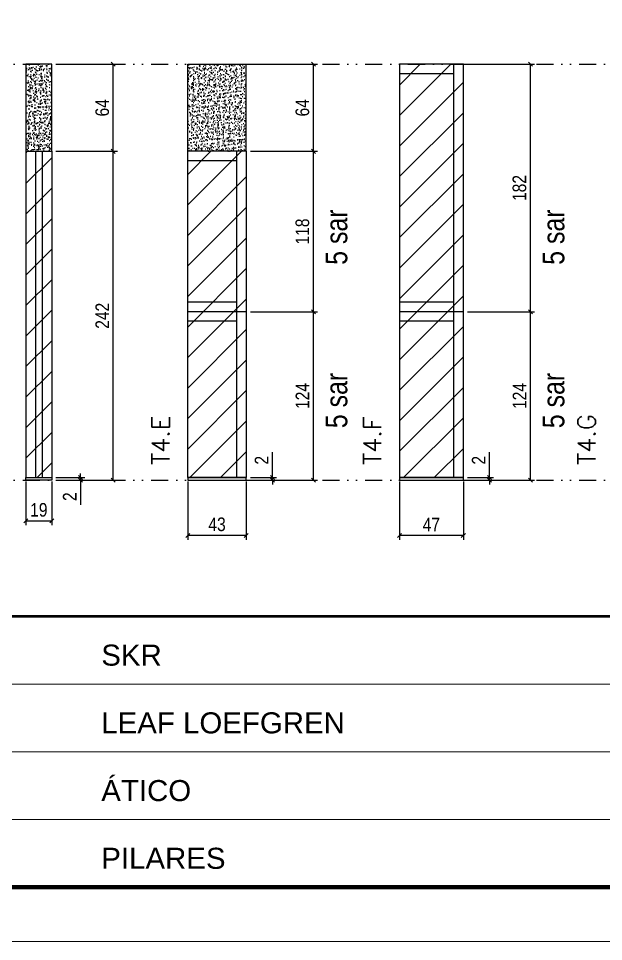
# Model space of a CAD drawing. Extents: x 14400 to 27878, y -21631 to 6985.
# Drawn here: x 16636 to 17066, y -7848 to -7169 of the extents above; entities that cross this region are included whole.
import ezdxf

# ---------------------------------------------------------------- set-up
doc = ezdxf.new("R2010")
doc.units = 0
for name, pattern in [('CONTINUO', [0]), ('DASHED', [0.75, 0.5, -0.25]), ('DIVIDE2', [0.625, 0.25, -0.125, 0, -0.125, 0, -0.125])]:
    doc.linetypes.add(name, pattern=pattern)
for name, color, linetype in [('COTA', 241, 'Continuous'), ('NOMENCLATURA', 7, 'Continuous'), ('Nível', 160, 'Continuous'), ('Painéis', 200, 'Continuous'), ('SARR_2.2x7', 40, 'Continuous')]:
    doc.layers.add(name, color=color, linetype=linetype)
for name, color, linetype, lineweight in [('Folhas', 255, 'Continuous', 9), ('Hachura', 251, 'Continuous', 9), ('SARRAFO DE PRESSAO', 251, 'DASHED', 9), ('Texto Seção', 7, 'Continuous', 15)]:
    doc.layers.add(name, color=color, linetype=linetype, lineweight=lineweight)
doc.styles.add('ARIAL', font='arial.ttf')
doc.styles.add('ARIAL_NARROW', font='ARIALN.TTF', dxfattribs={"height": 0.2})
doc.styles.add('COTA TECNICA', font='techl___.ttf', dxfattribs={"height": 10})
doc.styles.add('COTA TECNICA-50', font='techl___.ttf', dxfattribs={"height": 10})
doc.styles.add('REGUA-120', font='ROMANS.shx', dxfattribs={"height": 15})
doc.dimstyles.new('COTA PAINEL-50', dxfattribs={"dimtxt": 10, "dimasz": 3, "dimexe": 3, "dimexo": 3, "dimgap": 3, "dimtad": 1, "dimdec": 1, "dimzin": 12, "dimdsep": 46, "dimtxsty": 'COTA TECNICA-50', "dimblk1": 'OBLIQUE', "dimblk2": 'OBLIQUE', "dimsah": 1, "dimcen": 0.9, "dimclrd": 4, "dimclre": 4, "dimclrt": 240, "dimadec": 1, "dimazin": 3, "dimtfac": 1, "dimtdec": 1, "dimtmove": 0, "dimatfit": 3, "dimfxl": 1, "dimtolj": 1, "dimtzin": 12, "dimarcsym": 0})
doc.dimstyles.new('PAINEL', dxfattribs={"dimtxt": 10, "dimasz": 3, "dimexe": 3, "dimexo": 3, "dimgap": 3, "dimtad": 1, "dimdec": 1, "dimzin": 12, "dimdsep": 46, "dimtxsty": 'COTA TECNICA', "dimblk1": 'OBLIQUE', "dimblk2": 'OBLIQUE', "dimsah": 1, "dimcen": 0.9, "dimclrd": 4, "dimclre": 4, "dimclrt": 240, "dimadec": 1, "dimazin": 3, "dimtfac": 1, "dimtdec": 1, "dimtmove": 0, "dimatfit": 3, "dimfxl": 1, "dimtolj": 1, "dimtzin": 12, "dimarcsym": 0})

# ---------------------------------------------------------------- blocks, each defined once
blk = doc.blocks.new('9999999999')
at = {"color": 30, "linetype": 'CONTINUO'}
for p, q in [((98564.56, 34379.64), (99583.98, 34379.64)), ((98564.56, 34329.83), (99487.98, 34329.83)), ((98564.56, 34280.02), (99487.98, 34280.02))]:
    blk.add_line(p, q, dxfattribs=at)
at = {"color": 30, "linetype": 'CONTINUO', "const_width": 2}
blk.add_lwpolyline([(99583.98, 34230.21), (99583.98, 34414.45, 0.414214), (99568.98, 34429.45), (98228.98, 34429.45, 0.414214), (98213.98, 34414.45), (98213.98, 34245.21, 0.414214), (98228.98, 34230.21), (99583.98, 34230.21)], format="xyb", dxfattribs=at)
at = {"layer": 'Folhas'}
blk.add_lwpolyline([(98138.98, 34190.21), (99623.98, 34190.21), (99623.98, 35240.21), (98138.98, 35240.21)], close=True, dxfattribs=at)
at = {"layer": 'Folhas', "color": 30, "const_width": 3}
blk.add_lwpolyline([(98213.98, 34230.21), (99583.98, 34230.21), (99583.98, 35200.21), (98213.98, 35200.21)], close=True, dxfattribs=at)
at = {"color": 7, "linetype": 'Continuous', "ltscale": 5, "style": 'ARIAL'}
for s, height, p in [('SKR', 15.483, (98837.68, 34393.13)), ('LEAF LOEFGREN', 15.4829, (98837.68, 34343.32)), ('ÁTICO', 15.483, (98837.68, 34293.51)), ('PILARES', 15.483, (98837.68, 34243.7))]:
    blk.add_text(s, height=height, dxfattribs=at).set_placement(p)
blk = doc.blocks.new('_Oblique')
at = {"color": 0, "linetype": 'ByBlock', "lineweight": -2}
blk.add_line((-0.5, -0.5), (0.5, 0.5), dxfattribs=at)
blk = doc.blocks.new('*D2382')
at = {"layer": 'COTA', "color": 4, "lineweight": -2, "transparency": 16777216}
for p, q in [((16641.79, -7509.89), (16641.79, -7541.79)), ((16660.79, -7509.89), (16660.79, -7541.79)), ((16641.79, -7538.79), (16660.79, -7538.79))]:
    blk.add_line(p, q, dxfattribs=at)
at = {"layer": 'Defpoints', "color": 0, "transparency": 16777216}
for p in [(16641.79, -7506.89), (16660.79, -7506.89), (16660.79, -7538.79)]:
    blk.add_point(p, dxfattribs=at)
at = {"layer": 'COTA', "color": 4, "lineweight": -2, "transparency": 16777216, "xscale": 3, "yscale": 3, "zscale": 3, "rotation": 180}
blk.add_blockref('_Oblique', (16641.79, -7538.79), dxfattribs=at)
at = {"layer": 'COTA', "color": 4, "lineweight": -2, "transparency": 16777216, "xscale": 3, "yscale": 3, "zscale": 3}
blk.add_blockref('_Oblique', (16660.79, -7538.79), dxfattribs=at)
at = {"layer": 'COTA', "color": 240, "transparency": 16777216, "insert": (16651.29, -7530.7), "char_height": 10, "attachment_point": 5, "style": 'COTA TECNICA'}
blk.add_mtext('\\A1;19', dxfattribs=at)
blk = doc.blocks.new('*D2383')
at = {"layer": 'COTA', "color": 4, "lineweight": -2, "transparency": 16777216}
for p, q in [((16663.79, -7506.89), (16684.98, -7506.89)), ((16663.79, -7508.89), (16684.98, -7508.89)), ((16681.98, -7506.89), (16681.98, -7503.89)), ((16681.98, -7506.89), (16681.98, -7508.89)), ((16681.98, -7508.89), (16681.98, -7527))]:
    blk.add_line(p, q, dxfattribs=at)
at = {"layer": 'Defpoints', "color": 0, "transparency": 16777216}
for p in [(16660.79, -7506.89), (16660.79, -7508.89), (16681.98, -7506.89)]:
    blk.add_point(p, dxfattribs=at)
at = {"layer": 'COTA', "color": 4, "lineweight": -2, "transparency": 16777216, "xscale": 3, "yscale": 3, "zscale": 3}
for p, rotation in [((16681.98, -7506.89), 270), ((16681.98, -7508.89), 90)]:
    blk.add_blockref('_Oblique', p, dxfattribs=dict(at, rotation=rotation))
at = {"layer": 'COTA', "color": 240, "transparency": 16777216, "insert": (16673.98, -7520.95), "char_height": 10, "attachment_point": 5, "rotation": 90, "style": 'COTA TECNICA-50'}
blk.add_mtext('\\A1;2', dxfattribs=at)
blk = doc.blocks.new('*D2384')
at = {"layer": 'COTA', "color": 4, "lineweight": -2, "transparency": 16777216}
for p, q in [((16663.79, -7266.89), (16709, -7266.89)), ((16706, -7508.89), (16706, -7266.89)), ((16663.79, -7508.89), (16709, -7508.89))]:
    blk.add_line(p, q, dxfattribs=at)
at = {"layer": 'Defpoints', "color": 0, "transparency": 16777216}
for p in [(16660.79, -7266.89), (16706, -7266.89), (16660.79, -7508.89)]:
    blk.add_point(p, dxfattribs=at)
at = {"layer": 'COTA', "color": 4, "lineweight": -2, "transparency": 16777216, "xscale": 3, "yscale": 3, "zscale": 3}
for p, rotation in [((16706, -7266.89), 90), ((16706, -7508.89), 270)]:
    blk.add_blockref('_Oblique', p, dxfattribs=dict(at, rotation=rotation))
at = {"layer": 'COTA', "color": 240, "transparency": 16777216, "insert": (16697.92, -7387.89), "char_height": 10, "attachment_point": 5, "rotation": 90, "style": 'COTA TECNICA-50'}
blk.add_mtext('\\A1;242', dxfattribs=at)
blk = doc.blocks.new('*D2395')
at = {"layer": 'COTA', "color": 4, "lineweight": -2, "transparency": 16777216}
for p, q in [((16663.79, -7202.89), (16709, -7202.89)), ((16706, -7266.89), (16706, -7202.89)), ((16663.79, -7266.89), (16709, -7266.89))]:
    blk.add_line(p, q, dxfattribs=at)
at = {"layer": 'Defpoints', "color": 0, "transparency": 16777216}
for p in [(16660.79, -7202.89), (16706, -7202.89), (16660.79, -7266.89)]:
    blk.add_point(p, dxfattribs=at)
at = {"layer": 'COTA', "color": 4, "lineweight": -2, "transparency": 16777216, "xscale": 3, "yscale": 3, "zscale": 3}
for p, rotation in [((16706, -7202.89), 90), ((16706, -7266.89), 270)]:
    blk.add_blockref('_Oblique', p, dxfattribs=dict(at, rotation=rotation))
at = {"layer": 'COTA', "color": 240, "transparency": 16777216, "insert": (16697.9, -7234.89), "char_height": 10, "attachment_point": 5, "rotation": 90, "style": 'COTA TECNICA'}
blk.add_mtext('\\A1;64', dxfattribs=at)
blk = doc.blocks.new('*D2385')
at = {"layer": 'COTA', "color": 4, "lineweight": -2, "transparency": 16777216}
for p, q in [((16916.29, -7509.89), (16916.29, -7552.57)), ((16963.29, -7509.89), (16963.29, -7552.57)), ((16963.29, -7549.57), (16916.29, -7549.57))]:
    blk.add_line(p, q, dxfattribs=at)
at = {"layer": 'Defpoints', "color": 0, "transparency": 16777216}
for p in [(16916.29, -7506.89), (16963.29, -7506.89), (16916.29, -7549.57)]:
    blk.add_point(p, dxfattribs=at)
at = {"layer": 'COTA', "color": 4, "lineweight": -2, "transparency": 16777216, "xscale": 3, "yscale": 3, "zscale": 3, "rotation": 180}
blk.add_blockref('_Oblique', (16916.29, -7549.57), dxfattribs=at)
at = {"layer": 'COTA', "color": 4, "lineweight": -2, "transparency": 16777216, "xscale": 3, "yscale": 3, "zscale": 3}
blk.add_blockref('_Oblique', (16963.29, -7549.57), dxfattribs=at)
at = {"layer": 'COTA', "color": 240, "transparency": 16777216, "insert": (16939.79, -7541.5), "char_height": 10, "attachment_point": 5, "style": 'COTA TECNICA'}
blk.add_mtext('\\A1;47', dxfattribs=at)
blk = doc.blocks.new('*D2396')
at = {"layer": 'COTA', "color": 4, "linetype": 'ByBlock', "lineweight": -2, "transparency": 16777216}
for p, q in [((16966.29, -7384.89), (17015.66, -7384.89)), ((17012.66, -7508.89), (17012.66, -7384.89)), ((16966.29, -7508.89), (17015.66, -7508.89))]:
    blk.add_line(p, q, dxfattribs=at)
at = {"layer": 'Defpoints', "color": 0, "linetype": 'ByBlock', "transparency": 16777216}
for p in [(16963.29, -7384.89), (17012.66, -7384.89), (16963.29, -7508.89)]:
    blk.add_point(p, dxfattribs=at)
at = {"layer": 'COTA', "color": 4, "linetype": 'ByBlock', "lineweight": -2, "transparency": 16777216, "xscale": 3, "yscale": 3, "zscale": 3}
for p, rotation in [((17012.66, -7384.89), 90), ((17012.66, -7508.89), 270)]:
    blk.add_blockref('_Oblique', p, dxfattribs=dict(at, rotation=rotation))
at = {"layer": 'COTA', "color": 240, "linetype": 'ByBlock', "transparency": 16777216, "insert": (17004.59, -7446.89), "char_height": 10, "attachment_point": 5, "rotation": 90, "style": 'COTA TECNICA'}
blk.add_mtext('\\A1;124', dxfattribs=at)
blk = doc.blocks.new('*D2386')
at = {"layer": 'COTA', "color": 4, "lineweight": -2, "transparency": 16777216}
for p, q in [((16982.55, -7506.89), (16982.55, -7488.09)), ((16966.29, -7506.89), (16985.55, -7506.89)), ((16966.29, -7508.89), (16985.55, -7508.89)), ((16982.55, -7508.89), (16982.55, -7506.89)), ((16982.55, -7508.89), (16982.55, -7511.89))]:
    blk.add_line(p, q, dxfattribs=at)
at = {"layer": 'Defpoints', "color": 0, "transparency": 16777216}
for p in [(16963.29, -7506.89), (16963.29, -7508.89), (16982.55, -7508.89)]:
    blk.add_point(p, dxfattribs=at)
at = {"layer": 'COTA', "color": 4, "lineweight": -2, "transparency": 16777216, "xscale": 3, "yscale": 3, "zscale": 3}
for p, rotation in [((16982.55, -7506.89), 270), ((16982.55, -7508.89), 90)]:
    blk.add_blockref('_Oblique', p, dxfattribs=dict(at, rotation=rotation))
at = {"layer": 'COTA', "color": 240, "transparency": 16777216, "insert": (16974.55, -7494.14), "char_height": 10, "attachment_point": 5, "rotation": 90, "style": 'COTA TECNICA-50'}
blk.add_mtext('\\A1;2', dxfattribs=at)
blk = doc.blocks.new('*D2397')
at = {"layer": 'COTA', "color": 4, "linetype": 'ByBlock', "lineweight": -2, "transparency": 16777216}
for p, q in [((16966.29, -7384.89), (17015.66, -7384.89)), ((17012.66, -7508.89), (17012.66, -7384.89)), ((16966.29, -7508.89), (17015.66, -7508.89))]:
    blk.add_line(p, q, dxfattribs=at)
at = {"layer": 'Defpoints', "color": 0, "linetype": 'ByBlock', "transparency": 16777216}
for p in [(16963.29, -7384.89), (17012.66, -7384.89), (16963.29, -7508.89)]:
    blk.add_point(p, dxfattribs=at)
at = {"layer": 'COTA', "color": 4, "linetype": 'ByBlock', "lineweight": -2, "transparency": 16777216, "xscale": 3, "yscale": 3, "zscale": 3}
for p, rotation in [((17012.66, -7384.89), 90), ((17012.66, -7508.89), 270)]:
    blk.add_blockref('_Oblique', p, dxfattribs=dict(at, rotation=rotation))
at = {"layer": 'COTA', "color": 240, "linetype": 'ByBlock', "transparency": 16777216, "insert": (17004.59, -7446.89), "char_height": 10, "attachment_point": 5, "rotation": 90, "style": 'COTA TECNICA'}
blk.add_mtext('\\A1;124', dxfattribs=at)
blk = doc.blocks.new('*D2398')
at = {"layer": 'COTA', "color": 4, "lineweight": -2, "transparency": 16777216}
for p, q in [((16966.29, -7202.89), (17015.66, -7202.89)), ((17012.66, -7384.89), (17012.66, -7202.89)), ((16966.29, -7384.89), (17015.66, -7384.89))]:
    blk.add_line(p, q, dxfattribs=at)
at = {"layer": 'Defpoints', "color": 0, "transparency": 16777216}
for p in [(16963.29, -7202.89), (17012.66, -7202.89), (16963.29, -7384.89)]:
    blk.add_point(p, dxfattribs=at)
at = {"layer": 'COTA', "color": 4, "lineweight": -2, "transparency": 16777216, "xscale": 3, "yscale": 3, "zscale": 3}
for p, rotation in [((17012.66, -7202.89), 90), ((17012.66, -7384.89), 270)]:
    blk.add_blockref('_Oblique', p, dxfattribs=dict(at, rotation=rotation))
at = {"layer": 'COTA', "color": 240, "transparency": 16777216, "insert": (17004.56, -7293.89), "char_height": 10, "attachment_point": 5, "rotation": 90, "style": 'COTA TECNICA'}
blk.add_mtext('\\A1;182', dxfattribs=at)
blk = doc.blocks.new('*D2387')
at = {"layer": 'COTA', "color": 4, "lineweight": -2, "transparency": 16777216}
for p, q in [((16760.75, -7509.89), (16760.75, -7552.57)), ((16803.75, -7509.89), (16803.75, -7552.57)), ((16803.75, -7549.57), (16760.75, -7549.57))]:
    blk.add_line(p, q, dxfattribs=at)
at = {"layer": 'Defpoints', "color": 0, "transparency": 16777216}
for p in [(16760.75, -7506.89), (16803.75, -7506.89), (16760.75, -7549.57)]:
    blk.add_point(p, dxfattribs=at)
at = {"layer": 'COTA', "color": 4, "lineweight": -2, "transparency": 16777216, "xscale": 3, "yscale": 3, "zscale": 3, "rotation": 180}
blk.add_blockref('_Oblique', (16760.75, -7549.57), dxfattribs=at)
at = {"layer": 'COTA', "color": 4, "lineweight": -2, "transparency": 16777216, "xscale": 3, "yscale": 3, "zscale": 3}
blk.add_blockref('_Oblique', (16803.75, -7549.57), dxfattribs=at)
at = {"layer": 'COTA', "color": 240, "transparency": 16777216, "insert": (16782.25, -7541.35), "char_height": 10, "attachment_point": 5, "style": 'COTA TECNICA'}
blk.add_mtext('\\A1;43', dxfattribs=at)
blk = doc.blocks.new('*D2399')
at = {"layer": 'COTA', "color": 4, "linetype": 'ByBlock', "lineweight": -2, "transparency": 16777216}
for p, q in [((16806.75, -7384.89), (16856.12, -7384.89)), ((16853.12, -7508.89), (16853.12, -7384.89)), ((16806.75, -7508.89), (16856.12, -7508.89))]:
    blk.add_line(p, q, dxfattribs=at)
at = {"layer": 'Defpoints', "color": 0, "linetype": 'ByBlock', "transparency": 16777216}
for p in [(16803.75, -7384.89), (16853.12, -7384.89), (16803.75, -7508.89)]:
    blk.add_point(p, dxfattribs=at)
at = {"layer": 'COTA', "color": 4, "linetype": 'ByBlock', "lineweight": -2, "transparency": 16777216, "xscale": 3, "yscale": 3, "zscale": 3}
for p, rotation in [((16853.12, -7384.89), 90), ((16853.12, -7508.89), 270)]:
    blk.add_blockref('_Oblique', p, dxfattribs=dict(at, rotation=rotation))
at = {"layer": 'COTA', "color": 240, "linetype": 'ByBlock', "transparency": 16777216, "insert": (16845.04, -7446.89), "char_height": 10, "attachment_point": 5, "rotation": 90, "style": 'COTA TECNICA'}
blk.add_mtext('\\A1;124', dxfattribs=at)
blk = doc.blocks.new('*D2388')
at = {"layer": 'COTA', "color": 4, "lineweight": -2, "transparency": 16777216}
for p, q in [((16823.01, -7506.89), (16823.01, -7488.09)), ((16806.75, -7506.89), (16826.01, -7506.89)), ((16806.75, -7508.89), (16826.01, -7508.89)), ((16823.01, -7508.89), (16823.01, -7506.89)), ((16823.01, -7508.89), (16823.01, -7511.89))]:
    blk.add_line(p, q, dxfattribs=at)
at = {"layer": 'Defpoints', "color": 0, "transparency": 16777216}
for p in [(16803.75, -7506.89), (16803.75, -7508.89), (16823.01, -7508.89)]:
    blk.add_point(p, dxfattribs=at)
at = {"layer": 'COTA', "color": 4, "lineweight": -2, "transparency": 16777216, "xscale": 3, "yscale": 3, "zscale": 3}
for p, rotation in [((16823.01, -7506.89), 270), ((16823.01, -7508.89), 90)]:
    blk.add_blockref('_Oblique', p, dxfattribs=dict(at, rotation=rotation))
at = {"layer": 'COTA', "color": 240, "transparency": 16777216, "insert": (16815.01, -7494.14), "char_height": 10, "attachment_point": 5, "rotation": 90, "style": 'COTA TECNICA-50'}
blk.add_mtext('\\A1;2', dxfattribs=at)
blk = doc.blocks.new('*D2400')
at = {"layer": 'COTA', "color": 4, "linetype": 'ByBlock', "lineweight": -2, "transparency": 16777216}
for p, q in [((16806.75, -7384.89), (16856.12, -7384.89)), ((16853.12, -7508.89), (16853.12, -7384.89)), ((16806.75, -7508.89), (16856.12, -7508.89))]:
    blk.add_line(p, q, dxfattribs=at)
at = {"layer": 'Defpoints', "color": 0, "linetype": 'ByBlock', "transparency": 16777216}
for p in [(16803.75, -7384.89), (16853.12, -7384.89), (16803.75, -7508.89)]:
    blk.add_point(p, dxfattribs=at)
at = {"layer": 'COTA', "color": 4, "linetype": 'ByBlock', "lineweight": -2, "transparency": 16777216, "xscale": 3, "yscale": 3, "zscale": 3}
for p, rotation in [((16853.12, -7384.89), 90), ((16853.12, -7508.89), 270)]:
    blk.add_blockref('_Oblique', p, dxfattribs=dict(at, rotation=rotation))
at = {"layer": 'COTA', "color": 240, "linetype": 'ByBlock', "transparency": 16777216, "insert": (16845.04, -7446.89), "char_height": 10, "attachment_point": 5, "rotation": 90, "style": 'COTA TECNICA'}
blk.add_mtext('\\A1;124', dxfattribs=at)
blk = doc.blocks.new('*D2389')
at = {"layer": 'COTA', "color": 4, "lineweight": -2, "transparency": 16777216}
for p, q in [((16806.75, -7266.89), (16856.12, -7266.89)), ((16853.12, -7384.89), (16853.12, -7266.89)), ((16806.75, -7384.89), (16856.12, -7384.89))]:
    blk.add_line(p, q, dxfattribs=at)
at = {"layer": 'Defpoints', "color": 0, "transparency": 16777216}
for p in [(16803.75, -7266.89), (16853.12, -7266.89), (16803.75, -7384.89)]:
    blk.add_point(p, dxfattribs=at)
at = {"layer": 'COTA', "color": 4, "lineweight": -2, "transparency": 16777216, "xscale": 3, "yscale": 3, "zscale": 3}
for p, rotation in [((16853.12, -7266.89), 90), ((16853.12, -7384.89), 270)]:
    blk.add_blockref('_Oblique', p, dxfattribs=dict(at, rotation=rotation))
at = {"layer": 'COTA', "color": 240, "transparency": 16777216, "insert": (16845.02, -7325.89), "char_height": 10, "attachment_point": 5, "rotation": 90, "style": 'COTA TECNICA'}
blk.add_mtext('\\A1;118', dxfattribs=at)
blk = doc.blocks.new('*D2405')
at = {"layer": 'COTA', "color": 4, "lineweight": -2, "transparency": 16777216}
for p, q in [((16806.75, -7202.89), (16856.12, -7202.89)), ((16853.12, -7266.89), (16853.12, -7202.89)), ((16806.75, -7266.89), (16856.12, -7266.89))]:
    blk.add_line(p, q, dxfattribs=at)
at = {"layer": 'Defpoints', "color": 0, "transparency": 16777216}
for p in [(16803.75, -7202.89), (16853.12, -7202.89), (16803.75, -7266.89)]:
    blk.add_point(p, dxfattribs=at)
at = {"layer": 'COTA', "color": 4, "lineweight": -2, "transparency": 16777216, "xscale": 3, "yscale": 3, "zscale": 3}
for p, rotation in [((16853.12, -7202.89), 90), ((16853.12, -7266.89), 270)]:
    blk.add_blockref('_Oblique', p, dxfattribs=dict(at, rotation=rotation))
at = {"layer": 'COTA', "color": 240, "transparency": 16777216, "insert": (16845.02, -7234.89), "char_height": 10, "attachment_point": 5, "rotation": 90, "style": 'COTA TECNICA'}
blk.add_mtext('\\A1;64', dxfattribs=at)

msp = doc.modelspace()

# ---------------------------------------------------------------- hatches: boundary and pattern name
at = {"layer": 'COTA'}
h = msp.add_hatch(dxfattribs=at)
h.set_pattern_fill('AR-CONC', color=256, scale=0.03)
h.set_pattern_definition([(50, (1189.353, -10342.176), (5.4655401, -0.4781726), [0.5715, -6.2865]), (355, (1189.353, -10342.176), (-1.0573026, 5.7317054), [0.4572, -5.0292175]), (100.451445, (1189.8086, -10342.216), (4.4082374, 5.2535326), [0.4857003, -5.3427073]), (46.1842, (1189.353, -10340.652), (8.1323712, -1.2612698), [0.85725, -9.42975]), (96.63556, (1190.031, -10340.757), (7.122124, 7.4227837), [0.7285507, -8.0140682]), (351.18415, (1189.353, -10340.652), (7.122124, 7.4227837), [0.685799, -7.543792]), (21, (1190.115, -10341.033), (4.5484317, -3.067956), [0.5715, -6.2865]), (326, (1190.115, -10341.033), (1.8540609, 5.525639), [0.4572, -5.0292]), (71.451445, (1190.494, -10341.2886), (6.4024926, 2.457683), [0.4857003, -5.3426981]), (37.5, (1189.3531, -10342.176), (0.0926581, 2.53665117), [0, -4.96824, 0, -5.1054, 0, -5.04825]), (7.5, (1189.353, -10342.176), (2.00458988, 3.00541724), [0, -2.91084, 0, -4.85394, 0, -1.92405]), (327.5, (1187.6539, -10342.176), (4.06771786, -0.17186232), [0, -1.905, 0, -5.9436, 0, -7.8867]), (317.5, (1186.892, -10342.176), (4.44387544, 0.7627947), [0, -2.4765, 0, -3.94716, 0, -5.6007])])
h.paths.add_polyline_path([(16660.787, -7202.891), (16641.787, -7202.891), (16641.787, -7266.891), (16660.787, -7266.891)])
h = msp.add_hatch(dxfattribs=at)
h.set_pattern_fill('AR-CONC', color=256, scale=0.03)
h.set_pattern_definition([(50, (-1597.4826, 0), (5.4655401, -0.4781726), [0.5715, -6.2865]), (355, (-1597.4826, 0), (-1.0573026, 5.7317054), [0.4572, -5.0292175]), (100.451445, (-1597.027, -0.04), (4.4082374, 5.2535326), [0.4857003, -5.3427073]), (46.1842, (-1597.4826, 1.524), (8.1323712, -1.2612698), [0.85725, -9.42975]), (96.635558, (-1596.805, 1.419), (7.122124, 7.4227837), [0.7285507, -8.0140682]), (351.18415, (-1597.483, 1.524), (7.122124, 7.4227837), [0.685799, -7.543792]), (21, (-1596.7206, 1.143), (4.5484317, -3.0679559), [0.5715, -6.2865]), (326, (-1596.7206, 1.143), (1.8540609, 5.525639), [0.4572, -5.0292]), (71.451445, (-1596.3416, 0.8873), (6.4024926, 2.457683), [0.4857003, -5.3426981]), (37.5, (-1597.4826, 0), (0.0926581, 2.53665117), [0, -4.96824, 0, -5.1054, 0, -5.04825]), (7.5, (-1597.4826, 0), (2.00458988, 3.00541724), [0, -2.91084, 0, -4.85394, 0, -1.92405]), (327.5, (-1599.1818, 0), (4.06771786, -0.17186232), [0, -1.905, 0, -5.9436, 0, -7.8867]), (317.5, (-1599.944, 0), (4.44387544, 0.7627947), [0, -2.4765, 0, -3.94716, 0, -5.6007])])
h.paths.add_polyline_path([(16803.75, -7202.891), (16760.75, -7202.891), (16760.75, -7266.891), (16803.75, -7266.891)])
at = {"layer": 'Hachura'}
h = msp.add_hatch(dxfattribs=at)
h.set_pattern_fill('ANSI31', color=256, scale=5)
h.paths.add_polyline_path([(16222.205, -7384.891), (16141.205, -7384.891), (16141.205, -7506.891), (16222.205, -7506.891)])
h.paths.add_polyline_path([(16222.205, -7266.891), (16188.205, -7266.891), (16188.205, -7219.891), (16141.205, -7219.891), (16141.205, -7384.891), (16222.205, -7384.891)])
h.paths.add_polyline_path([(16385.786, -7202.891), (16338.786, -7202.891), (16338.786, -7384.891), (16385.786, -7384.891)])
h.paths.add_polyline_path([(16385.786, -7384.891), (16338.786, -7384.891), (16338.786, -7506.891), (16385.786, -7506.891)])
h.paths.add_polyline_path([(16535.014, -7262.891), (16520.014, -7262.891), (16520.014, -7506.891), (16535.014, -7506.891)])
h.paths.add_polyline_path([(16535.014, -7219.891), (16520.014, -7219.891), (16520.014, -7262.891), (16535.014, -7262.891)])
h.paths.add_polyline_path([(16660.787, -7266.891), (16641.787, -7266.891), (16641.787, -7506.891), (16660.787, -7506.891)])
h.paths.add_polyline_path([(16803.75, -7266.891), (16760.75, -7266.891), (16760.75, -7384.891), (16803.75, -7384.891)])
h.paths.add_polyline_path([(16803.75, -7384.891), (16760.75, -7384.891), (16760.75, -7506.891), (16803.75, -7506.891)])
h.paths.add_polyline_path([(16963.293, -7384.891), (16916.293, -7384.891), (16916.293, -7506.891), (16963.293, -7506.891)])
h.paths.add_polyline_path([(16963.293, -7202.891), (16916.293, -7202.891), (16916.293, -7384.891), (16963.293, -7384.891)])
h.paths.add_polyline_path([(17125.816, -7266.891), (17073.816, -7266.891), (17073.816, -7384.891), (17125.816, -7384.891)])
h.paths.add_polyline_path([(17125.816, -7384.891), (17073.816, -7384.891), (17073.816, -7506.891), (17125.816, -7506.891)])
h.paths.add_polyline_path([(17329.074, -7384.891), (17243.074, -7384.891), (17243.074, -7506.891), (17329.074, -7506.891)])
h.paths.add_polyline_path([(17329.074, -7202.891), (17246.574, -7202.891), (17246.574, -7266.891), (17243.074, -7266.891), (17243.074, -7384.891), (17329.074, -7384.891)])

# ---------------------------------------------------------------- linework, layer by layer
at = {"layer": 'COTA'}
for p, q in [((16760.75, -7266.891), (16760.75, -7202.891)), ((16760.75, -7202.891), (16803.75, -7202.891)), ((16803.75, -7266.891), (16803.75, -7202.891))]:
    msp.add_line(p, q, dxfattribs=at)
msp.add_lwpolyline([(16641.787, -7266.891), (16660.787, -7266.891), (16660.787, -7202.891), (16641.787, -7202.891)], close=True, dxfattribs=at)
at = {"layer": 'Nível', "color": 4, "linetype": 'DIVIDE2', "ltscale": 50}
for p, q in [((16073.467, -7202.891), (17443.467, -7202.891)), ((16073.467, -7508.891), (17443.467, -7508.891))]:
    msp.add_line(p, q, dxfattribs=at)
at = {"layer": 'Painéis'}
for p, q in [((16916.293, -7202.891), (16916.293, -7506.891)), ((16963.293, -7202.891), (16916.293, -7202.891)), ((16963.293, -7506.891), (16963.293, -7202.891)), ((16641.787, -7266.891), (16641.787, -7506.891)), ((16641.787, -7266.891), (16660.787, -7266.891)), ((16660.787, -7266.891), (16660.787, -7506.891)), ((16760.75, -7506.891), (16760.75, -7266.891)), ((16803.75, -7266.891), (16760.75, -7266.891)), ((16803.75, -7266.891), (16803.75, -7506.891)), ((16803.75, -7384.891), (16760.75, -7384.891)), ((16963.293, -7384.891), (16916.293, -7384.891)), ((16641.787, -7506.891), (16660.787, -7506.891)), ((16641.787, -7508.891), (16641.787, -7506.891)), ((16660.787, -7508.891), (16641.787, -7508.891)), ((16660.787, -7506.891), (16660.787, -7508.891)), ((16760.75, -7506.891), (16803.75, -7506.891)), ((16916.293, -7506.891), (16963.293, -7506.891))]:
    msp.add_line(p, q, dxfattribs=at)
for points in [[(16803.75, -7506.891), (16760.75, -7506.891), (16760.75, -7508.891), (16803.75, -7508.891)], [(16963.293, -7506.891), (16916.293, -7506.891), (16916.293, -7508.891), (16963.293, -7508.891)]]:
    msp.add_lwpolyline(points, close=True, dxfattribs=at)
at = {"layer": 'SARR_2.2x7'}
for p, q in [((16956.293, -7384.891), (16956.293, -7202.891)), ((16956.293, -7209.891), (16916.293, -7209.891)), ((16648.787, -7266.891), (16648.787, -7506.891)), ((16653.787, -7266.891), (16653.787, -7506.891)), ((16796.75, -7384.891), (16796.75, -7266.891)), ((16796.75, -7273.891), (16760.75, -7273.891)), ((16796.75, -7377.891), (16760.75, -7377.891)), ((16956.293, -7377.891), (16916.293, -7377.891)), ((16796.75, -7506.891), (16796.75, -7384.891)), ((16956.293, -7506.891), (16956.293, -7384.891)), ((16796.75, -7391.891), (16760.75, -7391.891)), ((16956.293, -7391.891), (16916.293, -7391.891))]:
    msp.add_line(p, q, dxfattribs=at)

# ---------------------------------------------------------------- block references
at = {"layer": 'SARRAFO DE PRESSAO', "color": 6, "linetype": 'ByBlock'}
msp.add_blockref('9999999999', (-82140.511, -42038.379), dxfattribs=at)

# ---------------------------------------------------------------- texts
at = {"layer": 'NOMENCLATURA', "style": 'ARIAL_NARROW'}
for p in [(16877.994, -7350.395), (17037.536, -7350.395), (16877.994, -7470.567), (17037.536, -7470.567)]:
    msp.add_text('5 sar', height=16, rotation=90, dxfattribs=at).set_placement(p)
at = {"layer": 'Texto Seção', "char_height": 13, "width": 285.32988, "attachment_point": 7, "rotation": 90, "style": 'REGUA-120'}
for s, insert in [('T4.G', (17060.345, -7497.639)), ('T4.E', (16747.28, -7497.639)), ('T4.F', (16902.822, -7497.639))]:
    msp.add_mtext(s, dxfattribs=dict(at, insert=insert))

# ---------------------------------------------------------------- dimensions: what is measured, and where the dimension line sits
at = {"layer": 'COTA'}
for base, p1, p2, dimstyle, picture, middle in [((16705.997, -7202.891), (16660.787, -7266.891), (16660.787, -7202.891), 'PAINEL', '*D2395', (16697.895, -7234.891)), ((16853.118, -7202.891), (16803.75, -7266.891), (16803.75, -7202.891), 'PAINEL', '*D2405', (16845.016, -7234.891)), ((17012.66, -7202.891), (16963.293, -7384.891), (16963.293, -7202.891), 'PAINEL', '*D2398', (17004.565, -7293.891)), ((16705.997, -7266.891), (16660.787, -7508.891), (16660.787, -7266.891), 'COTA PAINEL-50', '*D2384', (16697.924, -7387.891)), ((16853.118, -7266.891), (16803.75, -7384.891), (16803.75, -7266.891), 'PAINEL', '*D2389', (16845.023, -7325.891))]:
    dim = msp.add_linear_dim(base=base, p1=p1, p2=p2, angle=90, dimstyle=dimstyle, dxfattribs=at)
    dim.commit()
    dim.dimension.update_dxf_attribs({"geometry": picture, "text_midpoint": middle})
at = {"layer": 'COTA', "linetype": 'ByBlock'}
for p1, p2, picture, middle in [((16803.75, -7508.891), (16803.75, -7384.891), '*D2399', (16845.045, -7446.891)), ((16803.75, -7508.891), (16803.75, -7384.891), '*D2400', (16845.045, -7446.891)), ((16963.293, -7508.891), (16963.293, -7384.891), '*D2396', (17004.587, -7446.891)), ((16963.293, -7508.891), (16963.293, -7384.891), '*D2397', (17004.587, -7446.891))]:
    dim = msp.add_aligned_dim(p1=p1, p2=p2, distance=-49.367, dimstyle='PAINEL', dxfattribs=at)
    dim.commit()
    dim.dimension.update_dxf_attribs({"geometry": picture, "text_midpoint": middle})
at = {"layer": 'COTA'}
for base, p1, p2, picture, middle in [((16823.009, -7508.891), (16803.75, -7506.891), (16803.75, -7508.891), '*D2388', (16823.009, -7494.144)), ((16982.551, -7508.891), (16963.293, -7506.891), (16963.293, -7508.891), '*D2386', (16982.551, -7494.144)), ((16681.98, -7506.891), (16660.787, -7508.891), (16660.787, -7506.891), '*D2383', (16681.98, -7520.946))]:
    dim = msp.add_linear_dim(base=base, p1=p1, p2=p2, angle=90, dimstyle='COTA PAINEL-50', dxfattribs=at)
    dim.commit()
    dim.dimension.update_dxf_attribs({"geometry": picture, "text_midpoint": middle, "dimtype": 160})
dim = msp.add_linear_dim(base=(16660.787, -7538.785), p1=(16641.787, -7506.891), p2=(16660.787, -7506.891), dimstyle='PAINEL', override={"dimarcsym": 2}, dxfattribs=at)
dim.commit()
dim.dimension.update_dxf_attribs({"geometry": '*D2382', "text_midpoint": (16651.287, -7530.697)})
for base, p1, p2, picture, middle in [((16760.75, -7549.569), (16803.75, -7506.891), (16760.75, -7506.891), '*D2387', (16782.25, -7541.35)), ((16916.293, -7549.569), (16963.293, -7506.891), (16916.293, -7506.891), '*D2385', (16939.793, -7541.496))]:
    dim = msp.add_linear_dim(base=base, p1=p1, p2=p2, angle=180, dimstyle='PAINEL', override={"dimarcsym": 2}, dxfattribs=at)
    dim.commit()
    dim.dimension.update_dxf_attribs({"geometry": picture, "text_midpoint": middle})

doc.saveas('drawing.dxf')
